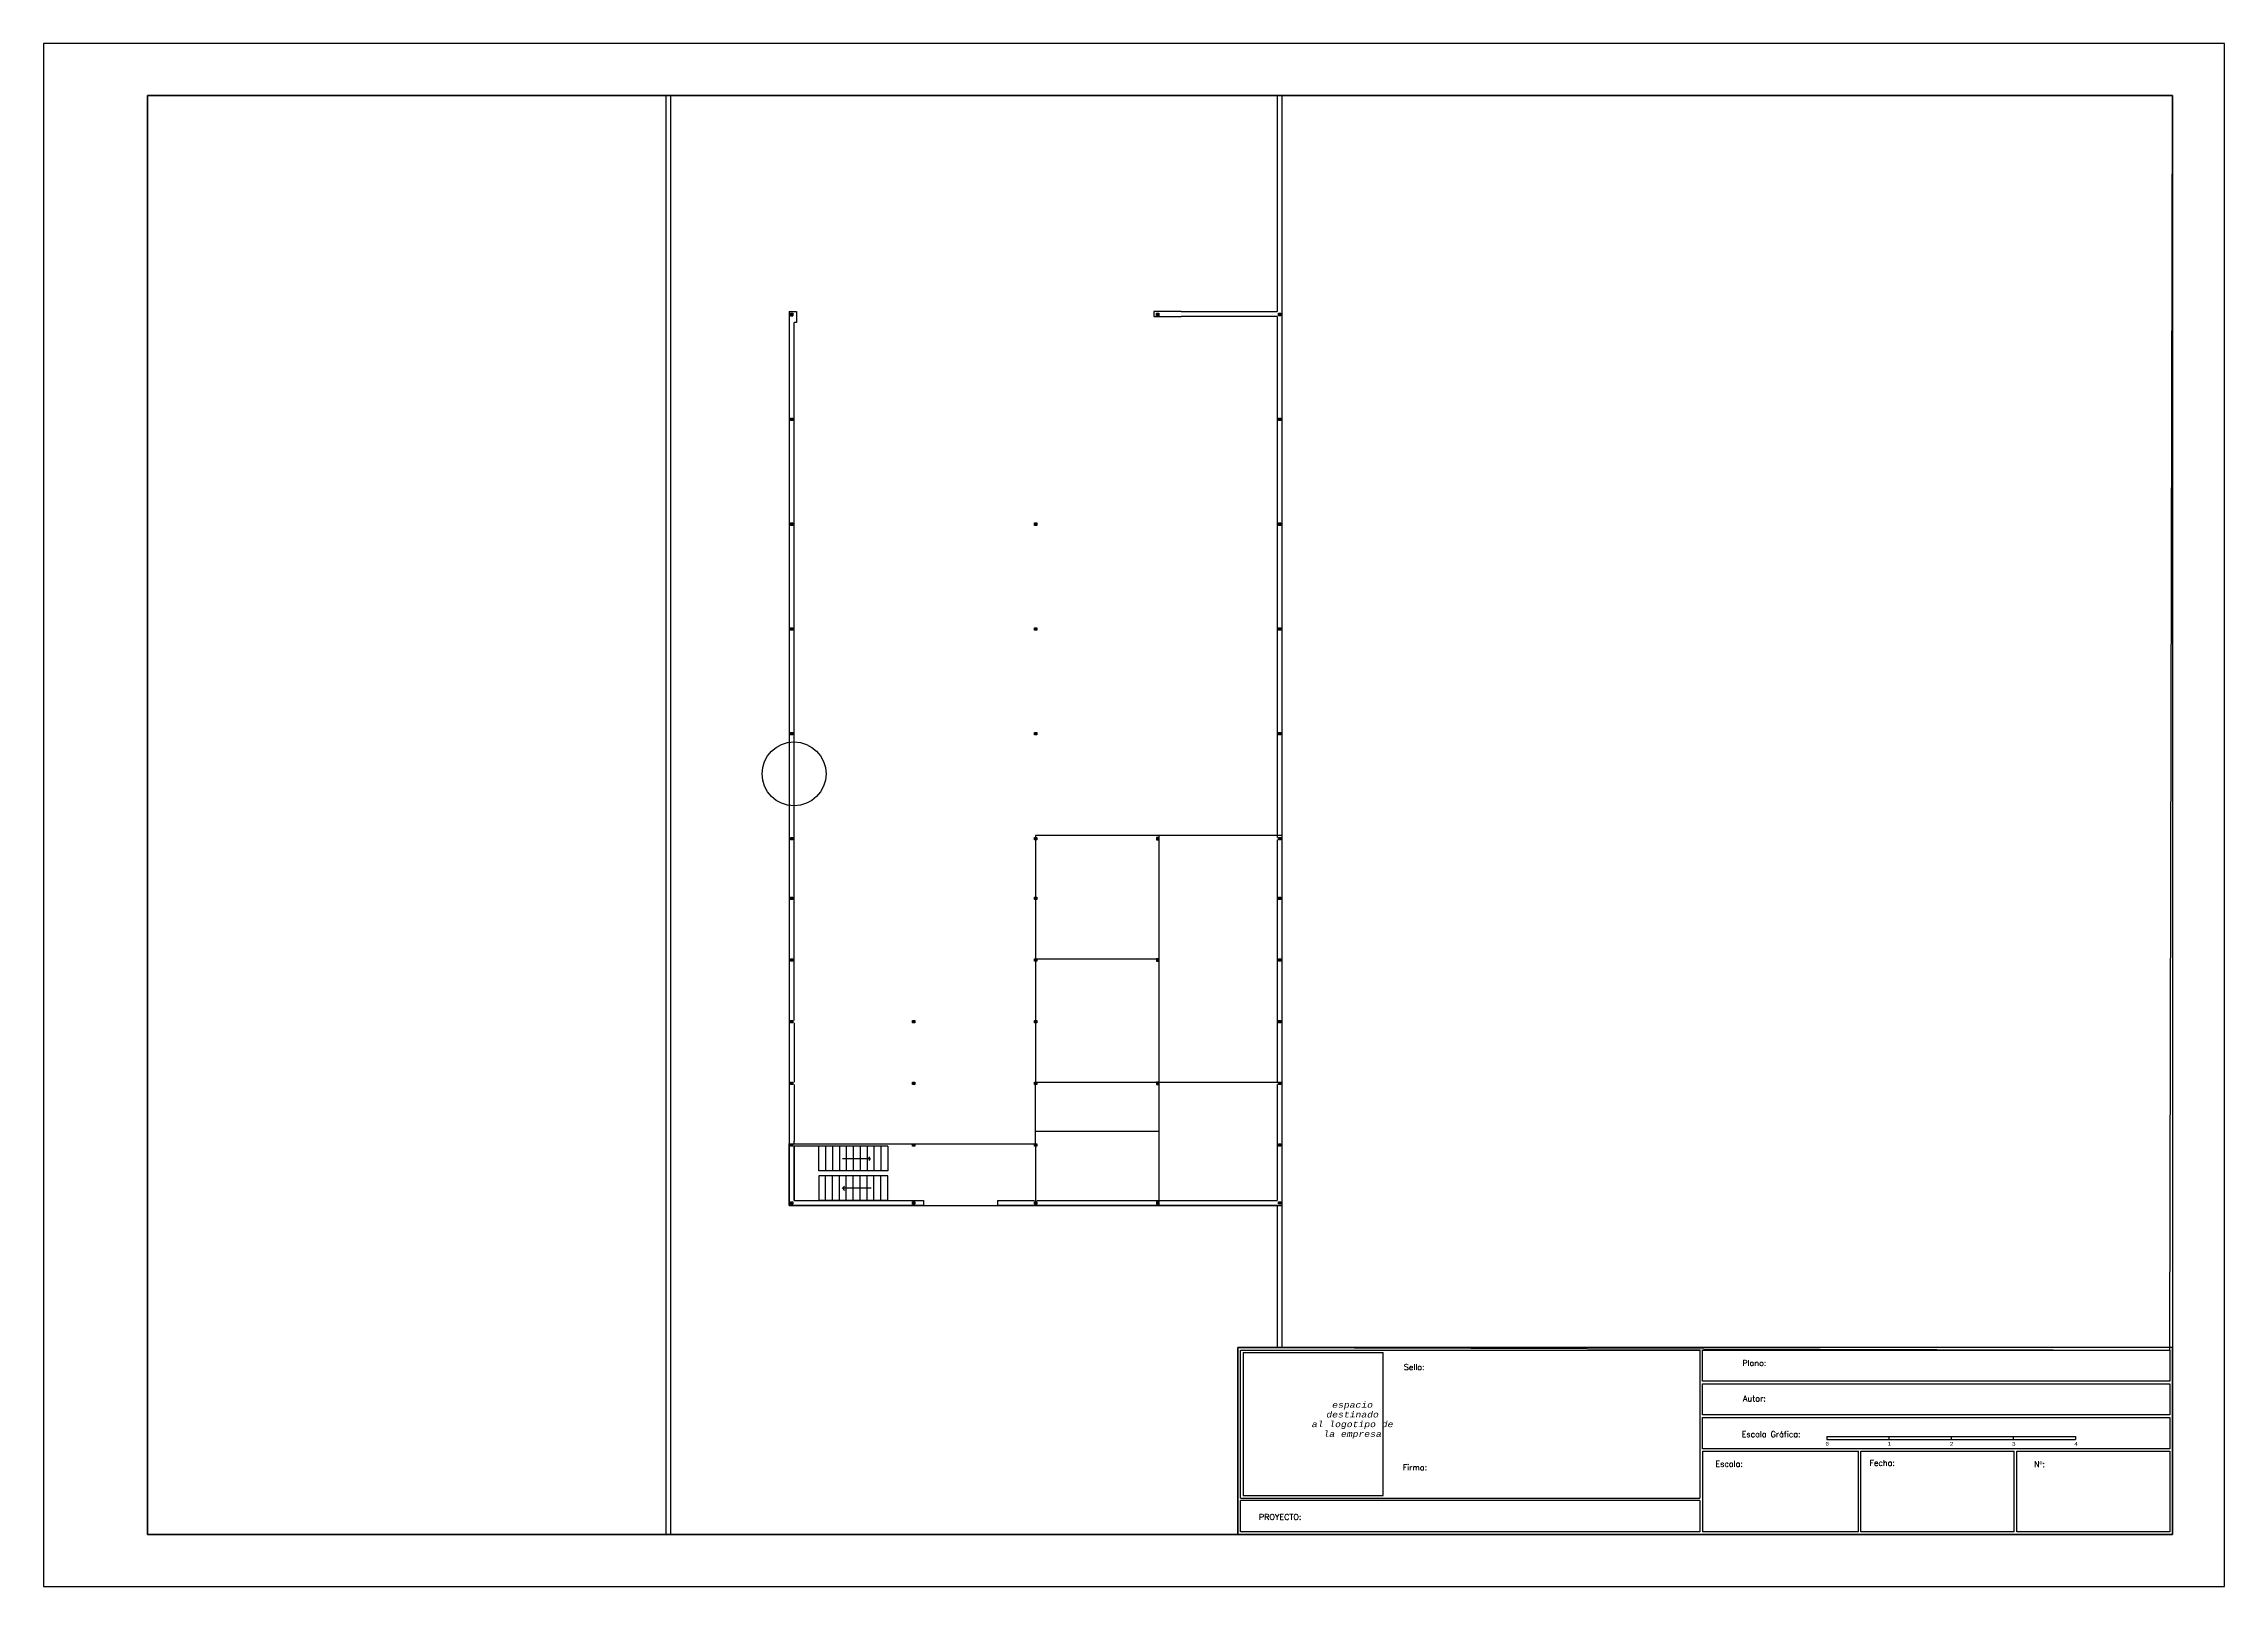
# Paper-space layout 'Presentación1' of a CAD drawing. Header units: inches. Extents: x 412.8 to 454.8, y -3.5 to 26.2.
# The model-space entities are those that its viewports show. They can reach past a viewport. Long polylines and large blocks are cut down to what shows.
import ezdxf

# ---------------------------------------------------------------- set-up
doc = ezdxf.new("R2010")
doc.units = ezdxf.units.IN
for name, color, linetype in [('Auxiliar2', 202, 'Continuous'), ('Escaleras', 50, 'Continuous'), ('P1', 3, 'Continuous'), ('Pared exterior nave', 26, 'Continuous'), ('Pared parcela', 7, 'Continuous'), ('Pilares', 240, 'Continuous')]:
    doc.layers.add(name, color=color, linetype=linetype)
doc.layers.add('VG', color=7, linetype='Continuous', plot=False)
doc.styles.get("Standard").update_dxf_attribs({"font": 'arial.ttf'})

msp = doc.modelspace()

# ---------------------------------------------------------------- linework, layer by layer
at = {"layer": 'Auxiliar2'}
msp.add_circle((32.511, 45.015), 1.296, dxfattribs=at)
at = {"layer": 'Escaleras'}
for p, q in [((32.511, 27.715), (32.511, 29.915)), ((36.311, 29.915), (32.511, 29.915)), ((33.511, 28.915), (33.511, 29.915)), ((33.791, 29.915), (33.791, 28.915)), ((34.071, 29.915), (34.071, 28.915)), ((34.351, 29.915), (34.351, 28.915)), ((34.479, 29.415), (35.605, 29.415)), ((34.631, 29.915), (34.631, 28.915)), ((34.911, 29.915), (34.911, 28.915)), ((35.191, 29.915), (35.191, 28.915)), ((35.471, 29.915), (35.471, 28.915)), ((35.605, 29.415), (35.54, 29.492)), ((35.605, 29.415), (35.54, 29.338)), ((35.751, 29.915), (35.751, 28.915)), ((36.031, 29.915), (36.031, 28.915)), ((36.311, 28.915), (33.511, 28.915)), ((36.311, 28.715), (33.511, 28.715)), ((33.511, 28.715), (33.511, 27.715)), ((33.791, 27.715), (33.791, 28.715)), ((34.071, 27.715), (34.071, 28.715)), ((34.351, 27.715), (34.351, 28.715)), ((34.631, 27.715), (34.631, 28.715)), ((34.911, 27.715), (34.911, 28.715)), ((35.191, 27.715), (35.191, 28.715)), ((35.471, 27.715), (35.471, 28.715)), ((35.751, 27.715), (35.751, 28.715)), ((36.031, 27.715), (36.031, 28.715)), ((32.511, 27.715), (33.511, 27.715)), ((33.791, 27.715), (33.511, 27.715)), ((34.071, 27.715), (33.791, 27.715)), ((34.351, 27.715), (34.071, 27.715)), ((34.631, 27.715), (34.351, 27.715)), ((34.473, 28.215), (34.556, 28.298)), ((35.641, 28.215), (34.473, 28.215)), ((34.473, 28.215), (34.556, 28.126)), ((34.911, 27.715), (34.631, 27.715)), ((35.191, 27.715), (34.911, 27.715)), ((35.471, 27.715), (35.191, 27.715)), ((35.751, 27.715), (35.471, 27.715)), ((36.031, 27.715), (35.751, 27.715)), ((36.311, 27.715), (36.031, 27.715))]:
    msp.add_line(p, q, dxfattribs=at)
for points in [[(36.311, 29.915), (36.311, 28.915)], [(36.311, 27.715), (36.311, 28.715)]]:
    msp.add_lwpolyline(points, dxfattribs=at)
at = {"layer": 'P1'}
for p, q in [((47.311, 30.515), (42.311, 30.515)), ((42.311, 30.015), (42.311, 27.515))]:
    msp.add_line(p, q, dxfattribs=at)
for points in [[(32.311, 27.515), (52.311, 27.515), (52.311, 42.515), (47.311, 42.515), (47.311, 32.515), (52.311, 32.515)], [(47.311, 42.515), (42.311, 42.515), (42.311, 37.515), (47.311, 37.515)], [(42.311, 37.515), (42.311, 32.515), (47.311, 32.515)], [(32.311, 27.515), (32.311, 30.015), (42.311, 30.015), (42.311, 32.515)], [(47.311, 32.515), (47.311, 27.515)]]:
    msp.add_lwpolyline(points, dxfattribs=at)
at = {"layer": 'Pared exterior nave'}
for p, q in [((32.311, 63.765), (32.511, 63.765)), ((32.311, 63.765), (32.311, 27.515)), ((32.511, 63.765), (32.611, 63.765)), ((32.611, 63.765), (32.611, 63.565)), ((48.211, 63.765), (47.111, 63.765)), ((47.111, 63.765), (47.111, 63.565)), ((48.211, 63.765), (52.111, 63.765)), ((32.611, 63.315), (32.511, 63.315)), ((32.511, 35.015), (32.511, 63.315)), ((32.611, 63.565), (32.611, 63.315)), ((47.111, 63.565), (48.211, 63.565)), ((52.111, 63.565), (48.211, 63.565)), ((32.511, 34.915), (32.511, 32.615)), ((32.511, 32.615), (32.511, 32.515)), ((32.511, 32.415), (32.511, 30.115)), ((32.511, 30.015), (32.511, 30.115)), ((32.511, 29.915), (32.511, 27.715)), ((37.761, 27.515), (32.311, 27.515)), ((32.511, 27.715), (37.761, 27.715)), ((37.761, 27.715), (37.761, 27.515)), ((40.761, 27.715), (42.261, 27.715)), ((40.761, 27.715), (40.761, 27.515)), ((52.111, 27.515), (40.761, 27.515)), ((42.361, 27.715), (42.411, 27.715)), ((42.411, 27.715), (52.111, 27.715))]:
    msp.add_line(p, q, dxfattribs=at)
at = {"layer": 'Pared parcela'}
for p, q in [((52.311, 72.815), (27.311, 72.815)), ((27.311, 72.815), (27.311, 12.815)), ((27.511, 13.015), (27.511, 72.615)), ((27.511, 72.615), (52.111, 72.615)), ((52.111, 72.615), (52.111, 63.765)), ((52.311, 12.815), (52.311, 72.815)), ((52.111, 63.565), (52.111, 42.44)), ((52.111, 42.34), (52.111, 32.515)), ((52.111, 32.415), (52.111, 27.715)), ((52.111, 27.515), (52.111, 13.015))]:
    msp.add_line(p, q, dxfattribs=at)
at = {"layer": 'Pilares'}
for p, q in [((32.361, 63.69), (32.461, 63.69)), ((32.361, 63.59), (32.361, 63.69)), ((32.361, 63.69), (32.461, 63.59)), ((32.461, 63.69), (32.361, 63.59)), ((32.461, 63.69), (32.461, 63.59)), ((47.211, 63.689), (47.311, 63.689)), ((47.211, 63.589), (47.211, 63.689)), ((47.211, 63.689), (47.311, 63.589)), ((47.311, 63.689), (47.211, 63.589)), ((47.311, 63.689), (47.311, 63.589)), ((32.361, 63.59), (32.461, 63.59)), ((47.311, 63.589), (47.211, 63.589)), ((52.161, 63.689), (52.261, 63.689)), ((52.161, 63.589), (52.161, 63.689)), ((52.161, 63.689), (52.261, 63.589)), ((52.261, 63.689), (52.161, 63.589)), ((52.261, 63.589), (52.161, 63.589)), ((52.261, 63.689), (52.261, 63.589)), ((32.361, 59.44), (32.461, 59.44)), ((32.361, 59.34), (32.361, 59.44)), ((32.361, 59.44), (32.461, 59.34)), ((32.461, 59.44), (32.361, 59.34)), ((32.461, 59.34), (32.361, 59.34)), ((32.461, 59.44), (32.461, 59.34)), ((52.161, 59.44), (52.261, 59.44)), ((52.161, 59.34), (52.161, 59.44)), ((52.161, 59.44), (52.261, 59.34)), ((52.261, 59.44), (52.161, 59.34)), ((52.261, 59.34), (52.161, 59.34)), ((52.261, 59.44), (52.261, 59.34)), ((32.361, 55.19), (32.461, 55.19)), ((32.361, 55.09), (32.361, 55.19)), ((32.361, 55.19), (32.461, 55.09)), ((32.461, 55.19), (32.361, 55.09)), ((32.461, 55.09), (32.361, 55.09)), ((32.461, 55.19), (32.461, 55.09)), ((42.261, 55.19), (42.361, 55.19)), ((42.261, 55.09), (42.261, 55.19)), ((42.261, 55.19), (42.361, 55.09)), ((42.361, 55.19), (42.261, 55.09)), ((42.361, 55.09), (42.261, 55.09)), ((42.361, 55.19), (42.361, 55.09)), ((52.161, 55.19), (52.261, 55.19)), ((52.161, 55.09), (52.161, 55.19)), ((52.161, 55.19), (52.261, 55.09)), ((52.261, 55.19), (52.161, 55.09)), ((52.261, 55.09), (52.161, 55.09)), ((52.261, 55.19), (52.261, 55.09)), ((32.361, 50.94), (32.461, 50.94)), ((32.361, 50.84), (32.361, 50.94)), ((32.361, 50.94), (32.461, 50.84)), ((32.461, 50.94), (32.361, 50.84)), ((32.461, 50.84), (32.361, 50.84)), ((32.461, 50.94), (32.461, 50.84)), ((42.261, 50.94), (42.361, 50.94)), ((42.261, 50.84), (42.261, 50.94)), ((42.261, 50.94), (42.361, 50.84)), ((42.361, 50.94), (42.261, 50.84)), ((42.361, 50.84), (42.261, 50.84)), ((42.361, 50.94), (42.361, 50.84)), ((52.161, 50.94), (52.261, 50.94)), ((52.161, 50.84), (52.161, 50.94)), ((52.161, 50.94), (52.261, 50.84)), ((52.261, 50.94), (52.161, 50.84)), ((52.261, 50.84), (52.161, 50.84)), ((52.261, 50.94), (52.261, 50.84)), ((32.361, 46.69), (32.461, 46.69)), ((32.361, 46.59), (32.361, 46.69)), ((32.361, 46.69), (32.461, 46.59)), ((32.461, 46.69), (32.361, 46.59)), ((32.461, 46.59), (32.361, 46.59)), ((32.461, 46.69), (32.461, 46.59)), ((42.261, 46.69), (42.361, 46.69)), ((42.261, 46.59), (42.261, 46.69)), ((42.261, 46.69), (42.361, 46.59)), ((42.361, 46.69), (42.261, 46.59)), ((42.361, 46.59), (42.261, 46.59)), ((42.361, 46.69), (42.361, 46.59)), ((52.161, 46.69), (52.261, 46.69)), ((52.161, 46.59), (52.161, 46.69)), ((52.161, 46.69), (52.261, 46.59)), ((52.261, 46.69), (52.161, 46.59)), ((52.261, 46.59), (52.161, 46.59)), ((52.261, 46.69), (52.261, 46.59)), ((32.361, 42.44), (32.461, 42.44)), ((32.361, 42.34), (32.361, 42.44)), ((32.361, 42.44), (32.461, 42.34)), ((32.461, 42.44), (32.361, 42.34)), ((32.461, 42.34), (32.361, 42.34)), ((32.461, 42.44), (32.461, 42.34)), ((42.261, 42.44), (42.361, 42.44)), ((42.261, 42.34), (42.261, 42.44)), ((42.261, 42.44), (42.361, 42.34)), ((42.361, 42.44), (42.261, 42.34)), ((42.361, 42.34), (42.261, 42.34)), ((42.361, 42.44), (42.361, 42.34)), ((47.311, 42.44), (47.211, 42.44)), ((47.211, 42.44), (47.211, 42.34)), ((47.311, 42.44), (47.211, 42.34)), ((47.211, 42.44), (47.311, 42.34)), ((47.211, 42.34), (47.311, 42.34)), ((47.311, 42.34), (47.311, 42.44)), ((52.161, 42.44), (52.261, 42.44)), ((52.161, 42.34), (52.161, 42.44)), ((52.161, 42.44), (52.261, 42.34)), ((52.261, 42.44), (52.161, 42.34)), ((52.261, 42.34), (52.161, 42.34)), ((52.261, 42.44), (52.261, 42.34)), ((32.361, 40.015), (32.461, 40.015)), ((32.361, 39.915), (32.361, 40.015)), ((32.361, 40.015), (32.461, 39.915)), ((32.461, 40.015), (32.361, 39.915)), ((32.461, 39.915), (32.361, 39.915)), ((32.461, 40.015), (32.461, 39.915)), ((42.261, 40.015), (42.361, 40.015)), ((42.261, 39.915), (42.261, 40.015)), ((42.261, 40.015), (42.361, 39.915)), ((42.361, 40.015), (42.261, 39.915)), ((42.361, 39.915), (42.261, 39.915)), ((42.361, 40.015), (42.361, 39.915)), ((52.161, 40.015), (52.261, 40.015)), ((52.161, 39.915), (52.161, 40.015)), ((52.161, 40.015), (52.261, 39.915)), ((52.261, 40.015), (52.161, 39.915)), ((52.261, 39.915), (52.161, 39.915)), ((52.261, 40.015), (52.261, 39.915)), ((32.361, 37.515), (32.461, 37.515)), ((32.361, 37.415), (32.361, 37.515)), ((32.361, 37.515), (32.461, 37.415)), ((32.461, 37.515), (32.361, 37.415)), ((32.461, 37.415), (32.361, 37.415)), ((32.461, 37.515), (32.461, 37.415)), ((42.261, 37.515), (42.361, 37.515)), ((42.261, 37.415), (42.261, 37.515)), ((42.261, 37.515), (42.361, 37.415)), ((42.361, 37.515), (42.261, 37.415)), ((42.361, 37.415), (42.261, 37.415)), ((42.361, 37.515), (42.361, 37.415)), ((47.311, 37.515), (47.211, 37.515)), ((47.211, 37.515), (47.211, 37.415)), ((47.311, 37.515), (47.211, 37.415)), ((47.211, 37.515), (47.311, 37.415)), ((47.211, 37.415), (47.311, 37.415)), ((47.311, 37.415), (47.311, 37.515)), ((52.161, 37.515), (52.261, 37.515)), ((52.161, 37.415), (52.161, 37.515)), ((52.161, 37.515), (52.261, 37.415)), ((52.261, 37.515), (52.161, 37.415)), ((52.261, 37.415), (52.161, 37.415)), ((52.261, 37.515), (52.261, 37.415)), ((32.361, 35.015), (32.461, 35.015)), ((32.361, 34.915), (32.361, 35.015)), ((32.361, 35.015), (32.461, 34.915)), ((32.461, 35.015), (32.361, 34.915)), ((32.461, 34.915), (32.361, 34.915)), ((32.461, 35.015), (32.461, 34.915)), ((37.311, 35.015), (37.411, 35.015)), ((37.311, 34.915), (37.311, 35.015)), ((37.311, 35.015), (37.411, 34.915)), ((37.411, 35.015), (37.311, 34.915)), ((37.411, 34.915), (37.311, 34.915)), ((37.411, 35.015), (37.411, 34.915)), ((42.261, 35.015), (42.361, 35.015)), ((42.261, 34.915), (42.261, 35.015)), ((42.261, 35.015), (42.361, 34.915)), ((42.361, 35.015), (42.261, 34.915)), ((42.361, 34.915), (42.261, 34.915)), ((42.361, 35.015), (42.361, 34.915)), ((52.161, 35.015), (52.261, 35.015)), ((52.161, 34.915), (52.161, 35.015)), ((52.161, 35.015), (52.261, 34.915)), ((52.261, 35.015), (52.161, 34.915)), ((52.261, 34.915), (52.161, 34.915)), ((52.261, 35.015), (52.261, 34.915)), ((32.361, 32.515), (32.461, 32.515)), ((32.361, 32.415), (32.361, 32.515)), ((32.361, 32.515), (32.461, 32.415)), ((32.461, 32.515), (32.361, 32.415)), ((32.461, 32.415), (32.361, 32.415)), ((32.461, 32.515), (32.461, 32.415)), ((37.311, 32.515), (37.411, 32.515)), ((37.311, 32.415), (37.311, 32.515)), ((37.311, 32.515), (37.411, 32.415)), ((37.411, 32.515), (37.311, 32.415)), ((37.411, 32.415), (37.311, 32.415)), ((37.411, 32.515), (37.411, 32.415)), ((42.261, 32.515), (42.361, 32.515)), ((42.261, 32.415), (42.261, 32.515)), ((42.261, 32.515), (42.361, 32.415)), ((42.361, 32.515), (42.261, 32.415)), ((42.361, 32.415), (42.261, 32.415)), ((42.361, 32.515), (42.361, 32.415)), ((47.311, 32.515), (47.211, 32.515)), ((47.211, 32.515), (47.211, 32.415)), ((47.311, 32.515), (47.211, 32.415)), ((47.211, 32.515), (47.311, 32.415)), ((47.211, 32.415), (47.311, 32.415)), ((47.311, 32.415), (47.311, 32.515)), ((52.161, 32.515), (52.261, 32.515)), ((52.161, 32.415), (52.161, 32.515)), ((52.161, 32.515), (52.261, 32.415)), ((52.261, 32.515), (52.161, 32.415)), ((52.261, 32.415), (52.161, 32.415)), ((52.261, 32.515), (52.261, 32.415)), ((32.361, 30.015), (32.461, 30.015)), ((32.361, 29.915), (32.361, 30.015)), ((32.361, 30.015), (32.461, 29.915)), ((32.461, 30.015), (32.361, 29.915)), ((32.461, 29.915), (32.361, 29.915)), ((32.461, 30.015), (32.461, 29.915)), ((37.311, 30.015), (37.411, 30.015)), ((37.311, 29.915), (37.311, 30.015)), ((37.311, 30.015), (37.411, 29.915)), ((37.411, 30.015), (37.311, 29.915)), ((37.411, 29.915), (37.311, 29.915)), ((37.411, 30.015), (37.411, 29.915)), ((42.261, 30.015), (42.361, 30.015)), ((42.261, 29.915), (42.261, 30.015)), ((42.261, 30.015), (42.361, 29.915)), ((42.361, 30.015), (42.261, 29.915)), ((42.361, 29.915), (42.261, 29.915)), ((42.361, 30.015), (42.361, 29.915)), ((52.161, 30.015), (52.261, 30.015)), ((52.161, 29.915), (52.161, 30.015)), ((52.161, 30.015), (52.261, 29.915)), ((52.261, 30.015), (52.161, 29.915)), ((52.261, 29.915), (52.161, 29.915)), ((52.261, 30.015), (52.261, 29.915)), ((32.361, 27.665), (32.461, 27.665)), ((32.361, 27.565), (32.361, 27.665)), ((32.361, 27.665), (32.461, 27.565)), ((32.461, 27.665), (32.361, 27.565)), ((32.461, 27.565), (32.361, 27.565)), ((32.461, 27.665), (32.461, 27.565)), ((37.311, 27.665), (37.411, 27.665)), ((37.311, 27.565), (37.311, 27.665)), ((37.311, 27.665), (37.411, 27.565)), ((37.411, 27.665), (37.311, 27.565)), ((37.411, 27.565), (37.311, 27.565)), ((37.411, 27.665), (37.411, 27.565)), ((42.261, 27.665), (42.361, 27.665)), ((42.261, 27.565), (42.261, 27.665)), ((42.261, 27.665), (42.361, 27.565)), ((42.361, 27.665), (42.261, 27.565)), ((42.361, 27.565), (42.261, 27.565)), ((42.361, 27.665), (42.361, 27.565)), ((47.311, 27.665), (47.211, 27.665)), ((47.211, 27.665), (47.211, 27.565)), ((47.311, 27.665), (47.211, 27.565)), ((47.211, 27.665), (47.311, 27.565)), ((47.211, 27.565), (47.311, 27.565)), ((47.311, 27.565), (47.311, 27.665)), ((52.161, 27.665), (52.261, 27.665)), ((52.161, 27.565), (52.161, 27.665)), ((52.161, 27.665), (52.261, 27.565)), ((52.261, 27.665), (52.161, 27.565)), ((52.261, 27.565), (52.161, 27.565)), ((52.261, 27.665), (52.261, 27.565))]:
    msp.add_line(p, q, dxfattribs=at)

psp = doc.layouts.new('Presentación1')

# ---------------------------------------------------------------- linework, layer by layer
for p, q in [((453.792, 1.116), (435.792, 1.116)), ((435.792, 1.116), (435.792, -2.484)), ((435.842, -1.784), (435.842, 1.066)), ((435.842, 1.066), (444.692, 1.066)), ((435.892, 1.016), (438.592, 1.016)), ((435.892, 1.016), (435.892, -1.734)), ((438.592, -1.734), (438.592, 1.016)), ((444.692, 1.066), (444.692, 0.416)), ((444.742, 1.066), (453.742, 1.066)), ((444.742, 0.466), (444.742, 1.066)), ((453.742, 1.066), (453.742, 0.466)), ((453.792, -2.484), (453.792, 1.116)), ((453.742, 0.466), (444.742, 0.466)), ((444.692, 0.416), (444.692, -0.234)), ((444.742, 0.416), (453.742, 0.416)), ((444.742, -0.184), (444.742, 0.416)), ((453.742, 0.416), (453.742, -0.184)), ((444.692, -0.234), (444.692, -0.884)), ((453.742, -0.184), (444.742, -0.184)), ((444.742, -0.234), (453.742, -0.234)), ((444.742, -0.834), (444.742, -0.234)), ((453.742, -0.234), (453.742, -0.834)), ((453.742, -0.834), (444.742, -0.834)), ((444.692, -0.884), (444.692, -1.784)), ((444.742, -0.884), (447.742, -0.884)), ((444.742, -0.884), (444.742, -2.434)), ((447.742, -2.434), (447.742, -0.884)), ((447.792, -0.884), (450.742, -0.884)), ((447.792, -2.434), (447.792, -0.884)), ((450.742, -2.434), (450.742, -0.884)), ((450.792, -0.884), (453.742, -0.884)), ((450.792, -2.434), (450.792, -0.884)), ((453.742, -0.884), (453.742, -2.434)), ((435.842, -1.784), (444.692, -1.784)), ((435.842, -2.434), (435.842, -1.834)), ((444.692, -1.834), (435.842, -1.834)), ((435.892, -1.734), (438.592, -1.734)), ((444.692, -1.834), (444.692, -2.434)), ((435.792, -2.484), (453.792, -2.484)), ((444.692, -2.434), (435.842, -2.434)), ((447.742, -2.434), (444.742, -2.434)), ((450.742, -2.434), (447.792, -2.434)), ((453.742, -2.434), (450.792, -2.434))]:
    psp.add_line(p, q)
at = {"ltscale": 0.01}
for p, q in [((447.133, -0.597), (448.33, -0.597)), ((447.133, -0.597), (447.133, -0.657)), ((447.133, -0.597), (448.33, -0.597)), ((447.133, -0.657), (448.33, -0.657)), ((448.33, -0.597), (449.527, -0.597)), ((448.33, -0.597), (448.33, -0.657)), ((448.33, -0.597), (449.527, -0.597)), ((448.33, -0.657), (449.527, -0.657)), ((449.527, -0.597), (450.725, -0.597)), ((449.527, -0.597), (449.527, -0.657)), ((449.527, -0.597), (450.725, -0.597)), ((449.527, -0.657), (450.725, -0.657)), ((450.725, -0.597), (451.922, -0.597)), ((450.725, -0.597), (450.725, -0.657)), ((450.725, -0.597), (451.922, -0.597)), ((450.725, -0.657), (451.922, -0.657)), ((451.922, -0.597), (451.922, -0.657))]:
    psp.add_line(p, q, dxfattribs=at)
at = {"layer": 'VG'}
for p, q in [((454.792, 26.216), (412.792, 26.216)), ((412.792, 26.216), (412.792, -3.484)), ((454.792, -3.484), (454.792, 26.216)), ((414.792, -2.484), (414.792, 25.216)), ((414.792, 25.216), (453.792, 25.216)), ((453.792, 25.216), (453.792, -2.484)), ((453.792, -2.484), (414.792, -2.484)), ((412.792, -3.484), (454.792, -3.484))]:
    psp.add_line(p, q, dxfattribs=at)
psp.add_lwpolyline([(414.792, 25.216), (414.792, -2.484), (435.792, -2.484), (435.792, 1.116), (453.742, 1.066), (453.792, 25.216), (414.792, 25.216)], close=True, dxfattribs=at)

# ---------------------------------------------------------------- texts
at = {"attachment_point": 1}
for s, insert, char_height in [('{\\Fsimplex8|c0;Plano:}', (445.508, 0.872), 0.11204), ('{\\Fsimplex8|c0;Sello:}', (438.989, 0.794), 0.11204), ('\\pxqc;{\\fCourier New|b0|i1|c0|p49;espacio \\Pdestinado\\Pal logotipo de\\Pla empresa}', (437.215, 0.067), 0.11204), ('{\\Fsimplex8|c0;Autor:}', (445.522, 0.19), 0.11204), ('{\\Fsimplex8|c0;Escala Gráfica:}', (445.495, -0.499), 0.11204), ('{\\fCourier New|b0|i0|c0|p49;0}', (447.108, -0.704), 0.07183), ('{\\fCourier New|b0|i0|c0|p49;1}', (448.305, -0.704), 0.07183), ('{\\fCourier New|b0|i0|c0|p49;2}', (449.503, -0.704), 0.07183), ('{\\fCourier New|b0|i0|c0|p49;3}', (450.7, -0.704), 0.07183), ('{\\fCourier New|b0|i0|c0|p49;4}', (451.897, -0.704), 0.07183), ('{\\Fsimplex8|c0;Firma:}', (438.966, -1.137), 0.11204), ('{\\Fsimplex8|c0;Escala:}', (444.989, -1.069), 0.11204), ('{\\Fsimplex8|c0;Fecha:}', (447.956, -1.052), 0.11204), ('{\\Fsimplex8|c0;Nº:}', (451.128, -1.076), 0.11204), ('{\\Fsimplex8|c0;PROYECTO:}', (436.198, -2.092), 0.11204)]:
    psp.add_mtext(s, dxfattribs=dict(at, insert=insert, char_height=char_height))

# ---------------------------------------------------------------- viewports
at = {"layer": 'VG'}
vp = psp.add_viewport(center=(434.292, 11.366), size=(39, 27.7), view_center_point=(47.354, 43.346), view_height=58.33948, dxfattribs=at)
vp.dxf.flags = 0x10000  # cut along an outline
vp.dxf.clipping_boundary_handle = psp.add_lwpolyline([(414.792, 25.216), (414.792, -2.484), (435.792, -2.484), (435.792, 1.116), (453.742, 1.066), (453.792, 25.216), (414.792, 25.216)], format="xyb", close=True, dxfattribs={"invisible": 1}).dxf.handle

doc.saveas('drawing.dxf')
